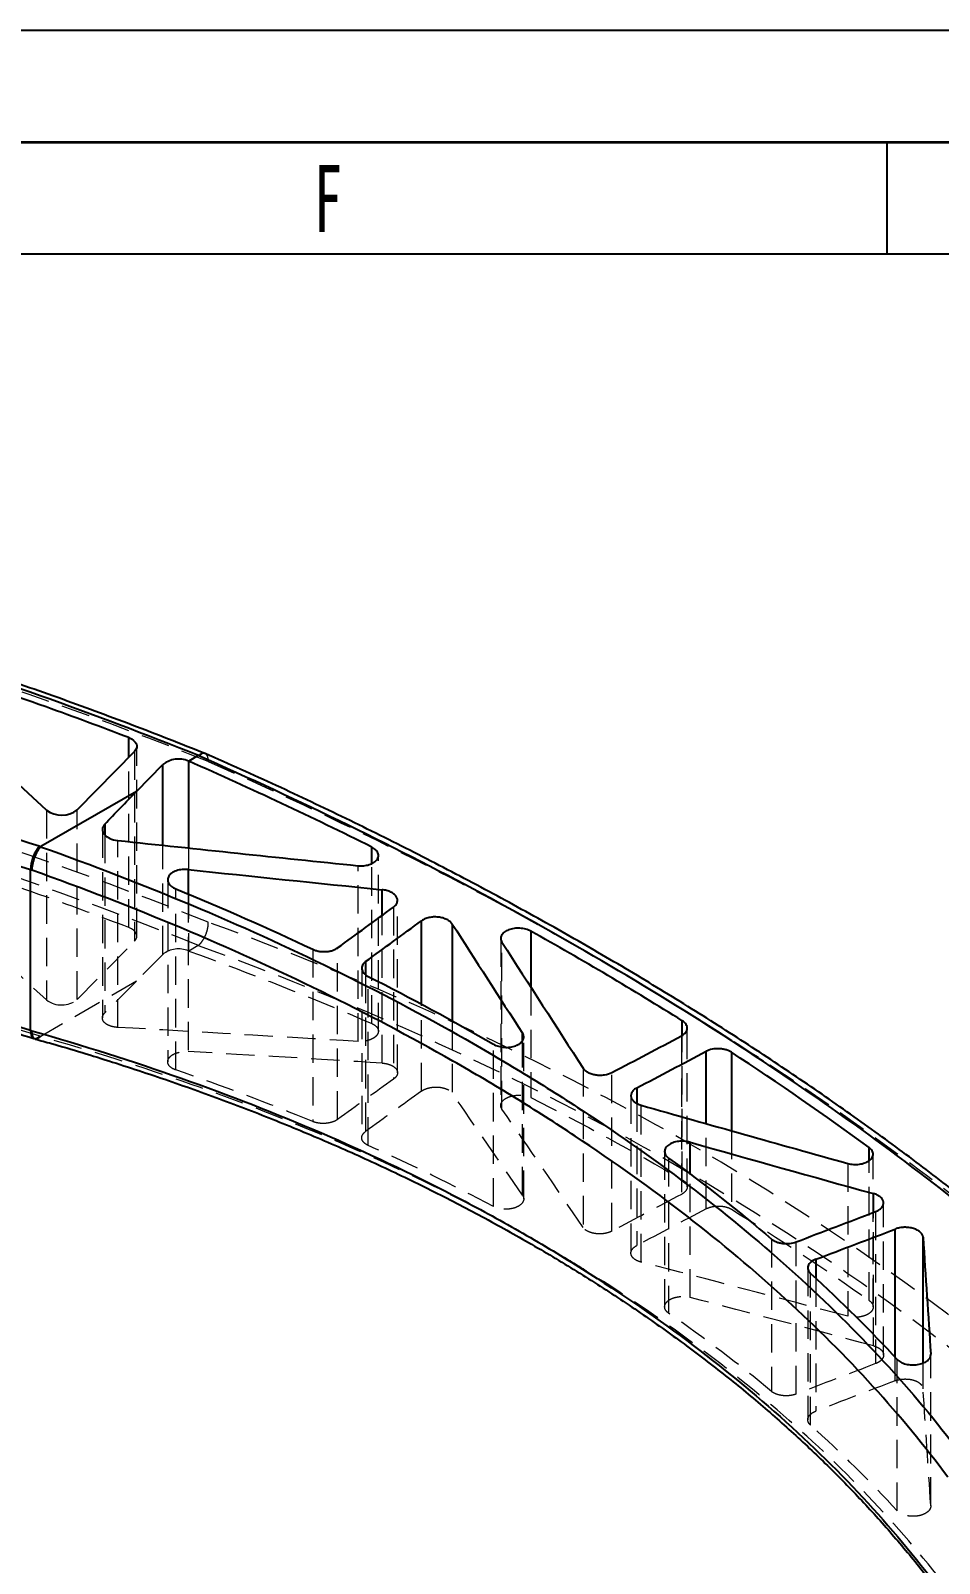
# Model space of a CAD drawing. Header units: millimetres. Extents: x 0 to 420, y -75 to 415.
# Drawn here: x 271.7 to 312.4, y 229.4 to 298 of the extents above; entities that cross this region are included whole.
import ezdxf

# ---------------------------------------------------------------- set-up
doc = ezdxf.new("R2010")
doc.units = ezdxf.units.MM
doc.linetypes.add('HIDDEN', pattern=[1.905, 1.27, -0.635])
doc.layers.add('SLD-0', color=179, linetype='Continuous')
doc.layers.add('도면층1', color=4, linetype='Continuous', lineweight=35)
doc.layers.add('도면층2', color=3, linetype='Continuous', lineweight=25)
doc.styles.add('SLDTEXTSTYLE6', font='TXT', dxfattribs={"width": 0.638186})

msp = doc.modelspace()

# ---------------------------------------------------------------- linework, layer by layer
at = {"color": 7, "linetype": 'Continuous', "lineweight": 25}
for p, q in [((272.420331, 263.138938), (266.243192, 268.841499)), ((276.101526, 265.507437), (276.101526, 266.37874)), ((276.355461, 265.766264), (273.794733, 263.156201)), ((278.771981, 265.331316), (278.771981, 261.443257)), ((279.20708, 265.574476), (278.78017, 265.328026)), ((276.437453, 263.975605), (277.618924, 265.179838)), ((277.618924, 261.565707), (277.618924, 265.179838)), ((276.437453, 263.975605), (272.16152, 261.507161)), ((275.020218, 262.505978), (275.020218, 262.035118)), ((286.965079, 260.750237), (286.965079, 261.483698)), ((286.965134, 260.750263), (286.965134, 261.483651)), ((271.708679, 253.285251), (271.708679, 260.47081)), ((278.750042, 260.47877), (278.750042, 259.382382)), ((287.428897, 258.428562), (287.428897, 259.579558)), ((289.194374, 254.451993), (289.194374, 258.190411)), ((290.567083, 258.042748), (290.567083, 253.699242)), ((294.076887, 257.724799), (294.076887, 255.222892)), ((286.689415, 256.363712), (286.689415, 255.773149)), ((300.854103, 253.071235), (300.854103, 253.712767)), ((293.708708, 252.826567), (293.708708, 253.159283)), ((271.852677, 252.927247), (271.917775, 252.906405)), ((301.916657, 249.1168), (301.916657, 252.350145)), ((303.04812, 252.309778), (303.04812, 248.796596)), ((298.816373, 250.714097), (298.816373, 250.025078)), ((301.205607, 246.845013), (301.205607, 248.283745)), ((309.217878, 247.462813), (309.217878, 248.042232)), ((309.398229, 245.141584), (309.398229, 245.987638)), ((310.380785, 238.651929), (310.380785, 244.40306)), ((311.621445, 238.405773), (311.621445, 244.031486)), ((306.825789, 243.049201), (306.825789, 242.191381))]:
    msp.add_line(p, q, dxfattribs=at)
at = {"color": 7, "linetype": 'HIDDEN', "lineweight": 18}
for p, q in [((276.459356, 257.501839), (276.459356, 265.993863)), ((276.101526, 257.886715), (276.101526, 265.507437)), ((276.355461, 265.766264), (276.355461, 257.274239)), ((272.420331, 263.138938), (272.420331, 254.646913)), ((273.794733, 254.664176), (273.794733, 263.156201)), ((274.916323, 262.27147), (274.916323, 253.843379)), ((275.020218, 262.035118), (275.020218, 254.064127)), ((275.604223, 253.419388), (275.604223, 261.78097)), ((277.618924, 256.687813), (277.618924, 261.565707)), ((278.771981, 261.443257), (278.771981, 256.839292)), ((286.350758, 252.792425), (286.350758, 260.651984)), ((286.965079, 253.594266), (286.965079, 260.750237)), ((286.965134, 253.594225), (286.965134, 260.750263)), ((287.262858, 253.251734), (287.262858, 261.107086)), ((266.243192, 260.349475), (272.420331, 254.646913)), ((277.837942, 260.023935), (277.837942, 251.882118)), ((278.20148, 251.516364), (278.20148, 259.615618)), ((278.750042, 259.382382), (278.750042, 252.341843)), ((287.942656, 258.803315), (287.942656, 251.109331)), ((288.116797, 251.391288), (288.116797, 259.096532)), ((287.428897, 251.822958), (287.428897, 258.428562)), ((273.794733, 254.664176), (276.355461, 257.274239)), ((279.20708, 257.082452), (278.78017, 256.836002)), ((292.735263, 257.395919), (292.735263, 249.926712)), ((292.788413, 249.766158), (292.788413, 257.225451)), ((277.618924, 256.687813), (276.437453, 255.48358)), ((284.323985, 256.914422), (284.323985, 249.208909)), ((285.437673, 249.303924), (285.437673, 256.976146)), ((286.515274, 256.070824), (286.515274, 248.483472)), ((286.689415, 255.773149), (286.689415, 248.765748)), ((286.806651, 248.141301), (286.806651, 255.69989)), ((276.437453, 255.48358), (272.16152, 253.015136)), ((294.076887, 255.222892), (294.076887, 250.277635)), ((289.194374, 250.571591), (289.194374, 254.451993)), ((290.567083, 253.699242), (290.567083, 250.474984)), ((293.761857, 245.749102), (293.761857, 252.989606)), ((300.81519, 253.042228), (300.81519, 245.953758)), ((300.854103, 246.60174), (300.854103, 253.071235)), ((301.074987, 246.290964), (301.074987, 253.38632)), ((292.406265, 245.407255), (292.406265, 252.666914)), ((293.708708, 245.910514), (293.708708, 252.826567)), ((296.422286, 251.595056), (296.422286, 244.46826)), ((297.709339, 244.30966), (297.709339, 251.403428)), ((298.556576, 250.370262), (298.556576, 243.327135)), ((298.816373, 250.025078), (298.816373, 243.664581)), ((299.015397, 242.920111), (299.015397, 249.941838)), ((301.916657, 245.305545), (301.916657, 249.1168)), ((303.04812, 248.796596), (303.04812, 245.286831)), ((300.064428, 247.869115), (300.064428, 240.922686)), ((300.23829, 247.576695), (300.23829, 240.6402)), ((309.392485, 240.918406), (309.392485, 247.751109)), ((301.205607, 241.343518), (301.205607, 246.845013)), ((308.251305, 247.335301), (308.251305, 240.498755)), ((309.217878, 241.203272), (309.217878, 247.462813)), ((309.85705, 238.765949), (309.85705, 245.565896)), ((309.398229, 239.179683), (309.398229, 245.141584)), ((309.498295, 245.179675), (309.498295, 238.381735)), ((304.842123, 243.955648), (304.842123, 237.139962)), ((305.943246, 237.020713), (305.943246, 243.826634)), ((306.467034, 242.663111), (306.467034, 235.87291)), ((306.592485, 235.626055), (306.592485, 242.413373)), ((306.825789, 242.191381), (306.825789, 236.257267)), ((310.380785, 237.61743), (310.380785, 238.651929)), ((310.46388, 231.796831), (310.46388, 238.565571)), ((311.967832, 232.032245), (311.967832, 238.803044)), ((311.968417, 232.014553), (311.968417, 238.785413)), ((311.621445, 237.253867), (311.621445, 238.405773))]:
    msp.add_line(p, q, dxfattribs=at)
at = {"color": 7, "linetype": 'Continuous', "lineweight": 25, "flags": 128}
for points in [[(276.101526, 266.37874), (276.218088, 266.324392), (276.31505, 266.258451), (276.389013, 266.183229), (276.437381, 266.101364), (276.458459, 266.015729), (276.451506, 265.929326), (276.416768, 265.845187), (276.355461, 265.766264)], [(278.771981, 265.331316), (278.776567, 265.329474), (278.78017, 265.328026)], [(272.0964, 261.528009), (272.104541, 261.525405), (272.112682, 261.5228), (272.120823, 261.520195), (272.128963, 261.517589), (272.137103, 261.514983), (272.145242, 261.512376), (272.153381, 261.509769), (272.16152, 261.507161)], [(271.758707, 260.454797), (271.752455, 260.4568), (271.746202, 260.458802), (271.739949, 260.460804), (271.733695, 260.462806), (271.727442, 260.464807), (271.721188, 260.466809), (271.714934, 260.468809), (271.708679, 260.47081)], [(271.708679, 253.285251), (271.714934, 253.28325), (271.721188, 253.281249), (271.727442, 253.279248), (271.733695, 253.277247), (271.739949, 253.275245), (271.746202, 253.273243), (271.752455, 253.27124), (271.758707, 253.269238)], [(271.708679, 253.285251), (271.716129, 253.165574), (271.738193, 253.06602), (271.774022, 252.990415), (271.82224, 252.941665), (271.852297, 252.927369)]]:
    msp.add_lwpolyline(points, dxfattribs=at)
at = {"color": 7, "linetype": 'HIDDEN', "lineweight": 18, "flags": 128}
for points in [[(276.355461, 257.274239), (276.416768, 257.353163), (276.451506, 257.437302), (276.458459, 257.523704), (276.437381, 257.60934), (276.389013, 257.691204), (276.31505, 257.766427), (276.218088, 257.832368), (276.101526, 257.886715)], [(278.771981, 256.839292), (278.776567, 256.837449), (278.78017, 256.836002)], [(272.16152, 253.015136), (272.153381, 253.017744), (272.145242, 253.020351), (272.137103, 253.022958), (272.128963, 253.025564), (272.120823, 253.02817), (272.112682, 253.030776), (272.104541, 253.03338), (272.0964, 253.035985)]]:
    msp.add_lwpolyline(points, dxfattribs=at)
at = {"color": 7, "linetype": 'Continuous', "lineweight": 25}
for centre, radius, start, end in [((210.038115, 93.240437), 185.700675, 68.13041085, 72.79965478), ((278.325484, 264.26577), 1.155313, 67.2647942, 127.70350196), ((253.068168, 200.897223), 63.546564, 72.57617204, 86.09211948), ((253.061845, 201.064963), 62.263626, 72.57350712, 86.01964178), ((273.096306, 264.041359), 1.127522, 233.16430719, 308.27492993), ((273.414351, 260.444964), 1.705867, 140.58784286, 179.13184314), ((253.061845, 193.879404), 62.263626, 72.57350712, 86.01964178)]:
    msp.add_arc(centre, radius, start, end, dxfattribs=at)
at = {"color": 7, "linetype": 'HIDDEN', "lineweight": 18}
for centre, radius, start, end in [((210.110826, 92.005812), 186.735165, 68.13493086, 72.79955994), ((210.110826, 84.820253), 186.735165, 68.13493086, 72.79955994), ((210.038115, 84.748412), 185.700675, 68.13041085, 72.79965478), ((278.325484, 255.773746), 1.155313, 67.2647942, 127.70350196), ((253.068168, 192.405199), 63.546564, 72.57617204, 86.09211948), ((273.096306, 255.549335), 1.127522, 233.16430719, 308.27492993), ((271.888952, 253.173597), 0.248941, 261.53279017, 326.44146206)]:
    msp.add_arc(centre, radius, start, end, dxfattribs=at)
at = {"color": 7, "linetype": 'Continuous', "lineweight": 25}
for centre, major_axis, ratio, start_param, end_param in [((179.650638, 1225.964532), (2339.533742, 2623.847655), 0.206263615, 4.524783788, 4.525374452), ((338.017229, 1317.387619), (1603.589998, -229.594271), 0.651472848, 4.766632323, 4.773309108), ((336.601624, 1316.570407), (1603.589998, -229.594271), 0.651472848, 4.769466514, 4.774858247), ((75.721272, 1165.967386), (7163.717668, 5269.275398), 0.096396088, 4.670808904, 4.671157855), ((85.755646, 1171.760107), (7163.717668, 5269.275398), 0.096396088, 4.669585485, 4.669934421), ((304.575111, 1298.081895), (-328.830008, 1305.867607), 0.298545364, 2.413441453, 2.419603099), ((305.813524, 1298.796815), (-328.830008, 1305.867607), 0.298545364, 2.415369341, 2.422496036), ((679.473915, 1514.506368), (21750.512321, 11516.612974), 0.038124954, 4.674655749, 4.674798536), ((653.805026, 1499.688033), (21750.512321, 11516.612974), 0.038124954, 4.675886722, 4.67602925), ((318.374429, 1306.048072), (1119.534809, -775.951262), 0.714771655, 5.156861865, 5.164254743), ((317.172302, 1305.354099), (1119.534809, -775.951262), 0.714771655, 5.159577337, 5.166134953), ((338.865021, 1317.877039), (5414.723519, 2137.989474), 0.169980455, 4.63930671, 4.639961799), ((333.20294, 1314.608389), (5414.723519, 2137.989474), 0.169980455, 4.640512687, 4.641167762), ((311.837226, 1302.274225), (-47.057492, 1473.668743), 0.03308961, 2.370808649, 2.375920161)]:
    msp.add_ellipse(centre, major_axis=major_axis, ratio=ratio, start_param=start_param, end_param=end_param, dxfattribs=at)
at = {"color": 7, "linetype": 'HIDDEN', "lineweight": 18}
for centre, major_axis, ratio, start_param, end_param in [((179.650638, -903.808436), (2339.533742, 2623.847655), 0.206263615, 1.30314849, 1.303739154), ((338.017229, -812.385349), (1603.589998, -229.594271), 0.651472848, 1.695887473, 1.702564258), ((336.601624, -813.20256), (1603.589998, -229.594271), 0.651472848, 1.694338334, 1.699730067), ((75.721272, -963.805581), (7163.717668, 5269.275398), 0.096396088, 1.470456019, 1.47080497), ((85.755646, -958.012861), (7163.717668, 5269.275398), 0.096396088, 1.471679453, 1.472028388), ((304.575111, -831.691073), (-328.830008, 1305.867607), 0.298545364, 5.603810637, 5.609972284), ((305.813524, -830.976152), (-328.830008, 1305.867607), 0.298545364, 5.600917701, 5.608044396), ((679.473915, -615.2666), (21750.512321, 11516.612974), 0.038124954, 1.568018921, 1.568161708), ((653.805026, -630.084934), (21750.512321, 11516.612974), 0.038124954, 1.566788206, 1.566930734), ((318.374429, -823.724896), (1119.534809, -775.951262), 0.714771655, 2.038867199, 2.046260077), ((317.172302, -824.418869), (1119.534809, -775.951262), 0.714771655, 2.036986989, 2.043544605), ((338.865021, -811.895929), (5414.723519, 2137.989474), 0.169980455, 1.50919184, 1.50984693), ((333.20294, -815.164579), (5414.723519, 2137.989474), 0.169980455, 1.507985877, 1.508640953), ((311.837226, -827.498742), (-47.057492, 1473.668743), 0.03308961, 5.51365823, 5.518769742)]:
    msp.add_ellipse(centre, major_axis=major_axis, ratio=ratio, start_param=start_param, end_param=end_param, dxfattribs=at)
at = {"color": 7, "linetype": 'Continuous', "lineweight": 25}
for points, knots in [([(279.50572, 265.666903), (278.965218, 265.882691), (277.343492, 266.530142), (274.595462, 267.570824), (271.243328, 268.769601), (268.106321, 269.827909), (266.071192, 270.46901), (265.189572, 270.746735)], [0, 0, 0, 0, 0.117234902, 0.351752368, 0.586265419, 0.820769624, 1, 1, 1, 1]), ([(276.101526, 266.37874), (274.878832, 266.846875), (273.643654, 267.304312), (272.395992, 267.751051), (270.722293, 268.350338), (269.028646, 268.929469), (267.31505, 269.488442)], [0.8230430225, 0.8230430225, 0.8230430225, 0.8230430225, 0.875, 0.875, 0.875, 0.9447026046, 0.9447026046, 0.9447026046, 0.9447026046]), ([(323.39431, 236.412063), (320.705398, 239.189283), (317.753036, 241.885107), (312.937034, 245.812361), (311.26696, 247.101964), (307.796682, 249.642356), (305.996133, 250.893376), (300.398466, 254.586259), (296.453428, 256.937015), (288.145588, 261.420714), (283.782785, 263.553659), (279.20708, 265.574476)], [0, 0, 0, 0, 0.25, 0.25, 0.375, 0.375, 0.5, 0.5, 0.75, 0.75, 1, 1, 1, 1]), ([(279.507642, 265.660629), (279.50305, 265.664531), (279.466179, 265.695854), (279.362466, 265.678905), (279.261314, 265.610965), (279.210737, 265.576994)], [0, 0, 0, 0, 0.066409355, 0.53320395, 1, 1, 1, 1]), ([(323.972244, 236.313282), (323.615101, 236.684612), (322.630829, 237.707984), (320.918023, 239.358357), (318.844273, 241.265056), (316.677172, 243.14611), (314.421735, 245.00341), (312.075971, 246.837214), (309.639413, 248.648375), (307.110918, 250.437624), (304.49386, 252.202698), (301.798308, 253.937345), (299.034091, 255.634462), (296.207589, 257.290225), (293.318596, 258.90509), (290.366021, 260.479473), (287.35002, 262.014684), (284.2658, 263.508358), (281.652666, 264.726392), (280.045277, 265.430432), (279.509827, 265.66496)], [0, 0, 0, 0, 0.0332388132, 0.0916049301, 0.1499198338, 0.2082461361, 0.2666292733, 0.3251285023, 0.3838068444, 0.4427274975, 0.5019525607, 0.5612452465, 0.6202366416, 0.6789631965, 0.7374889544, 0.7958779162, 0.854194062, 0.9125013691, 0.9708526317, 1, 1, 1, 1]), ([(275.020218, 262.505978), (274.987953, 262.472525), (274.963244, 262.437262), (274.928418, 262.363246), (274.918525, 262.324287), (274.91479, 262.246944), (274.920819, 262.207577), (274.94844, 262.130807), (274.969671, 262.093773), (275.027051, 262.022423), (275.06285, 261.988781), (275.145993, 261.927673), (275.194362, 261.899589), (275.351272, 261.827794), (275.47463, 261.79487), (275.604223, 261.78097)], [0, 0, 0, 0, 0.125, 0.125, 0.25, 0.25, 0.375, 0.375, 0.5, 0.5, 0.625, 0.625, 0.75, 0.75, 1, 1, 1, 1]), ([(272.156103, 261.502997), (272.130644, 261.476048), (272.105548, 261.44543), (272.056053, 261.377159), (272.031402, 261.339052), (271.984204, 261.257694), (271.961747, 261.214707), (271.919089, 261.124168), (271.898784, 261.07624), (271.862174, 260.979703), (271.845642, 260.930676), (271.816192, 260.831076), (271.80348, 260.781056), (271.782753, 260.683618), (271.774576, 260.635576), (271.762946, 260.54194), (271.759583, 260.496735), (271.758707, 260.454797)], [0, 0, 0, 0, 0.125, 0.125, 0.25, 0.25, 0.375, 0.375, 0.5, 0.5, 0.625, 0.625, 0.75, 0.75, 0.875, 0.875, 1, 1, 1, 1]), ([(272.156103, 261.502997), (274.469939, 260.678636), (276.714276, 259.809148), (281.068108, 257.983325), (283.177595, 257.026982), (287.26296, 255.028702), (289.238839, 253.986765), (292.101312, 252.359095), (293.038557, 251.805728), (294.418711, 250.959245), (294.874475, 250.674345), (295.777353, 250.099014), (296.224921, 249.808281), (298.435289, 248.344395), (300.109076, 247.145323), (303.273341, 244.692638), (304.763807, 243.43902), (307.563174, 240.877209), (308.872075, 239.569017), (311.306331, 236.896664), (312.431699, 235.532509), (313.462336, 234.138948)], [0, 0, 0, 0, 0.125, 0.125, 0.25, 0.25, 0.375, 0.375, 0.4375, 0.4375, 0.46875, 0.46875, 0.5, 0.5, 0.625, 0.625, 0.75, 0.75, 0.875, 0.875, 1, 1, 1, 1]), ([(286.350758, 260.651984), (286.437459, 260.643066), (286.523769, 260.642618), (286.69561, 260.658561), (286.777121, 260.674647), (286.92944, 260.722577), (286.997501, 260.753627), (287.114422, 260.828419), (287.161741, 260.871258), (287.231137, 260.965), (287.252586, 261.015178), (287.263654, 261.092301), (287.263793, 261.118529), (287.25704, 261.170041), (287.250208, 261.195563), (287.229577, 261.246136), (287.215636, 261.271303), (287.181652, 261.319383), (287.161557, 261.342517), (287.091948, 261.409196), (287.033275, 261.449607), (286.965134, 261.483651)], [0, 0, 0, 0, 0.125, 0.125, 0.25, 0.25, 0.375, 0.375, 0.5, 0.5, 0.625, 0.625, 0.6875, 0.6875, 0.75, 0.75, 0.8125, 0.8125, 0.875, 0.875, 1, 1, 1, 1]), ([(312.729551, 233.303529), (311.706751, 234.685545), (310.590055, 236.038454), (308.174778, 238.6889), (306.876182, 239.986432), (304.099054, 242.527502), (302.620521, 243.771041), (299.48178, 246.204159), (297.821585, 247.393744), (295.629284, 248.846155), (295.185363, 249.134625), (294.289855, 249.705489), (293.837814, 249.988185), (292.468944, 250.828139), (291.539372, 251.377267), (288.700364, 252.992558), (286.740722, 254.026691), (282.689003, 256.010246), (280.596926, 256.959669), (276.279092, 258.772544), (274.053346, 259.636004), (271.758707, 260.454797)], [0, 0, 0, 0, 0.125, 0.125, 0.25, 0.25, 0.375, 0.375, 0.5, 0.5, 0.53125, 0.53125, 0.5625, 0.5625, 0.625, 0.625, 0.75, 0.75, 0.875, 0.875, 1, 1, 1, 1]), ([(278.750042, 260.47877), (278.659912, 260.488269), (278.570177, 260.488608), (278.39165, 260.470952), (278.307806, 260.453442), (278.151248, 260.40111), (278.08281, 260.367712), (277.965984, 260.286635), (277.920732, 260.241124), (277.856875, 260.140516), (277.839954, 260.088056), (277.83626, 259.979349), (277.84959, 259.925896), (277.90642, 259.821415), (277.94849, 259.773029), (278.05937, 259.684599), (278.125208, 259.64686), (278.20148, 259.615618)], [0, 0, 0, 0, 0.125, 0.125, 0.25, 0.25, 0.375, 0.375, 0.5, 0.5, 0.625, 0.625, 0.75, 0.75, 0.875, 0.875, 1, 1, 1, 1]), ([(287.942656, 258.803315), (287.986728, 258.835463), (288.022603, 258.870435), (288.078442, 258.945862), (288.09797, 258.986222), (288.11839, 259.067907), (288.119499, 259.110371), (288.103308, 259.193125), (288.086054, 259.234158), (288.034034, 259.312735), (287.999998, 259.349508), (287.915851, 259.418016), (287.866549, 259.448905), (287.756803, 259.502212), (287.695351, 259.524963), (287.56711, 259.559821), (287.498934, 259.572426), (287.428897, 259.579558)], [0, 0, 0, 0, 0.125, 0.125, 0.25, 0.25, 0.375, 0.375, 0.5, 0.5, 0.625, 0.625, 0.75, 0.75, 0.875, 0.875, 1, 1, 1, 1]), ([(290.567083, 258.042748), (290.541733, 258.082316), (290.508341, 258.119185), (290.425945, 258.187687), (290.376864, 258.21905), (290.268323, 258.272755), (290.207315, 258.295812), (290.07956, 258.331357), (290.011782, 258.344258), (289.872781, 258.359247), (289.803066, 258.361295), (289.663205, 258.35448), (289.594638, 258.345579), (289.464472, 258.31757), (289.401872, 258.298118), (289.289551, 258.25083), (289.238443, 258.222549), (289.194374, 258.190411)], [0, 0, 0, 0, 0.125, 0.125, 0.25, 0.25, 0.375, 0.375, 0.5, 0.5, 0.625, 0.625, 0.75, 0.75, 0.875, 0.875, 1, 1, 1, 1]), ([(294.076887, 257.724799), (294.010504, 257.761916), (293.935939, 257.791688), (293.77046, 257.836555), (293.684035, 257.850418), (293.504248, 257.860942), (293.41556, 257.857315), (293.241458, 257.832328), (293.160378, 257.811575), (293.011323, 257.753861), (292.946901, 257.71826), (292.839463, 257.634254), (292.798904, 257.58775), (292.745005, 257.486824), (292.732855, 257.434591), (292.738443, 257.327999), (292.756083, 257.275784), (292.788413, 257.225451)], [0, 0, 0, 0, 0.125, 0.125, 0.25, 0.25, 0.375, 0.375, 0.5, 0.5, 0.625, 0.625, 0.75, 0.75, 0.875, 0.875, 1, 1, 1, 1]), ([(284.323985, 256.914422), (284.365395, 256.894771), (284.409213, 256.877782), (284.501468, 256.84891), (284.550446, 256.836942), (284.650503, 256.818948), (284.701283, 256.812898), (284.804331, 256.806618), (284.856994, 256.806462), (284.959514, 256.812123), (285.009849, 256.817868), (285.108635, 256.835289), (285.156601, 256.846948), (285.291612, 256.889427), (285.372557, 256.928651), (285.437673, 256.976146)], [0, 0, 0, 0, 0.125, 0.125, 0.25, 0.25, 0.375, 0.375, 0.5, 0.5, 0.625, 0.625, 0.75, 0.75, 1, 1, 1, 1]), ([(286.689415, 256.363712), (286.656856, 256.33997), (286.628805, 256.31468), (286.581348, 256.261136), (286.561807, 256.232561), (286.53275, 256.173917), (286.523187, 256.144021), (286.513873, 256.083098), (286.51425, 256.051836), (286.525014, 255.990727), (286.535287, 255.960597), (286.565785, 255.901203), (286.585972, 255.872238), (286.659044, 255.790285), (286.725986, 255.740567), (286.806651, 255.69989)], [0, 0, 0, 0, 0.125, 0.125, 0.25, 0.25, 0.375, 0.375, 0.5, 0.5, 0.625, 0.625, 0.75, 0.75, 1, 1, 1, 1]), ([(257.389218, 255.654888), (257.700517, 255.631208), (258.693127, 255.555702), (260.355704, 255.383462), (262.365188, 255.117638), (264.347493, 254.791837), (266.29786, 254.408707), (268.209727, 253.967703), (270.068227, 253.478732), (271.262571, 253.109619), (271.852677, 252.927247)], [0, 0, 0, 0, 0.061488182, 0.1960616, 0.330630714, 0.465180624, 0.59970736, 0.734207059, 0.868676042, 1, 1, 1, 1]), ([(300.81519, 253.042228), (300.854653, 253.063051), (300.889861, 253.085859), (300.952113, 253.135286), (300.979384, 253.162234), (301.023783, 253.218392), (301.040998, 253.247502), (301.065516, 253.307776), (301.0727, 253.339078), (301.078144, 253.43202), (301.06035, 253.495201), (300.985484, 253.611852), (300.927916, 253.666484), (300.854103, 253.712767)], [0, 0, 0, 0, 0.125, 0.125, 0.25, 0.25, 0.375, 0.375, 0.5, 0.5, 0.75, 0.75, 1, 1, 1, 1]), ([(271.758707, 253.269238), (274.053346, 252.618004), (276.279092, 251.910742), (280.596926, 250.386765), (282.689003, 249.570043), (286.740722, 247.827659), (288.700364, 246.901998), (291.539372, 245.430699), (292.468944, 244.92645), (293.837814, 244.149067), (294.289855, 243.886437), (295.185363, 243.354111), (295.629284, 243.084131), (297.821585, 241.719931), (299.48178, 240.587122), (302.620521, 238.241406), (304.099054, 237.028495), (306.876182, 234.523889), (308.174778, 233.232193), (310.590055, 230.569955), (311.706751, 229.199417), (312.729551, 227.788707)], [0, 0, 0, 0, 0.125, 0.125, 0.25, 0.25, 0.375, 0.375, 0.4375, 0.4375, 0.46875, 0.46875, 0.5, 0.5, 0.625, 0.625, 0.75, 0.75, 0.875, 0.875, 1, 1, 1, 1]), ([(271.914525, 252.908635), (271.913534, 252.908552), (271.873942, 252.905229), (271.818026, 252.979259), (271.770559, 253.106631), (271.759983, 253.218467), (271.758831, 253.264303), (271.758707, 253.269238)], [0, 0, 0, 0, 0.009681671, 0.386781061, 0.763948604, 0.974584497, 1, 1, 1, 1]), ([(292.406265, 252.666914), (292.471598, 252.628912), (292.546149, 252.598004), (292.711244, 252.55138), (292.798467, 252.536607), (292.979293, 252.524633), (293.069315, 252.527672), (293.245386, 252.551688), (293.328007, 252.572201), (293.479366, 252.629469), (293.545213, 252.665137), (293.654707, 252.749155), (293.696303, 252.79594), (293.751534, 252.897178), (293.764152, 252.949798), (293.758889, 253.056762), (293.74134, 253.108767), (293.708708, 253.159283)], [0, 0, 0, 0, 0.125, 0.125, 0.25, 0.25, 0.375, 0.375, 0.5, 0.5, 0.625, 0.625, 0.75, 0.75, 0.875, 0.875, 1, 1, 1, 1]), ([(271.912903, 252.901006), (272.153857, 252.834681), (273.326792, 252.511821), (275.373943, 251.876813), (278.044076, 250.995945), (280.638665, 250.058819), (283.16534, 249.070566), (285.62442, 248.029176), (288.017329, 246.934654), (290.344931, 245.786408), (292.608146, 244.583908), (294.807202, 243.326714), (296.936573, 242.018231), (298.984594, 240.665439), (300.941573, 239.27423), (302.804903, 237.847249), (304.57686, 236.383349), (306.258785, 234.881969), (307.851084, 233.342541), (309.355879, 231.764948), (310.768306, 230.146958), (311.923066, 228.723231), (312.567737, 227.827852), (312.806992, 227.495551)], [0, 0, 0, 0, 0.013152863, 0.0640266917, 0.1145315396, 0.1648006325, 0.2149211311, 0.2649802194, 0.3150651578, 0.365235048, 0.4155763023, 0.4661763007, 0.5170629012, 0.5678856133, 0.6183354712, 0.6685650777, 0.7186631101, 0.7687184385, 0.8188140894, 0.8690154887, 0.9194116323, 0.9700913291, 1, 1, 1, 1]), ([(303.04812, 252.309778), (303.01249, 252.333016), (302.973617, 252.353851), (302.88965, 252.390911), (302.844015, 252.407274), (302.74899, 252.434268), (302.69983, 252.444923), (302.598246, 252.460597), (302.54549, 252.465567), (302.388959, 252.471199), (302.282761, 252.462701), (302.086613, 252.422898), (301.994693, 252.391326), (301.916657, 252.350145)], [0, 0, 0, 0, 0.125, 0.125, 0.25, 0.25, 0.375, 0.375, 0.5, 0.5, 0.75, 0.75, 1, 1, 1, 1]), ([(296.422286, 251.595056), (296.445739, 251.558891), (296.476093, 251.525063), (296.550132, 251.461921), (296.594222, 251.432577), (296.6914, 251.381663), (296.745671, 251.359409), (296.861166, 251.323324), (296.921681, 251.309566), (297.048276, 251.290666), (297.1133, 251.285788), (297.24239, 251.285292), (297.307891, 251.289752), (297.495541, 251.316503), (297.612795, 251.352487), (297.709339, 251.403428)], [0, 0, 0, 0, 0.125, 0.125, 0.25, 0.25, 0.375, 0.375, 0.5, 0.5, 0.625, 0.625, 0.75, 0.75, 1, 1, 1, 1]), ([(298.816373, 250.714097), (298.767748, 250.688437), (298.725551, 250.659785), (298.653581, 250.596699), (298.623943, 250.562053), (298.580632, 250.490555), (298.566327, 250.452776), (298.553978, 250.376539), (298.555742, 250.338414), (298.575309, 250.26215), (298.59305, 250.224846), (298.64306, 250.153955), (298.67598, 250.119714), (298.753667, 250.057798), (298.798917, 250.029531), (298.900572, 249.979809), (298.955775, 249.958852), (299.015397, 249.941838)], [0, 0, 0, 0, 0.125, 0.125, 0.25, 0.25, 0.375, 0.375, 0.5, 0.5, 0.625, 0.625, 0.75, 0.75, 0.875, 0.875, 1, 1, 1, 1]), ([(301.205607, 248.283745), (301.123943, 248.30686), (301.03823, 248.321523), (300.858715, 248.333956), (300.769819, 248.331374), (300.594117, 248.308631), (300.511945, 248.289059), (300.359625, 248.233681), (300.293351, 248.199272), (300.181364, 248.117443), (300.1384, 248.072014), (300.079194, 247.972869), (300.064361, 247.921476), (300.064495, 247.816082), (300.079479, 247.764456), (300.138897, 247.664569), (300.182093, 247.618415), (300.23829, 247.576695)], [0, 0, 0, 0, 0.125, 0.125, 0.25, 0.25, 0.375, 0.375, 0.5, 0.5, 0.625, 0.625, 0.75, 0.75, 0.875, 0.875, 1, 1, 1, 1]), ([(308.251305, 247.335301), (308.333017, 247.312497), (308.418783, 247.298139), (308.598412, 247.286297), (308.68735, 247.289147), (308.863146, 247.312357), (308.945336, 247.332111), (309.097699, 247.387751), (309.163956, 247.422219), (309.275911, 247.50406), (309.318821, 247.549412), (309.377907, 247.648316), (309.392653, 247.699506), (309.392313, 247.804446), (309.377218, 247.855775), (309.317527, 247.95506), (309.274213, 248.000859), (309.217878, 248.042232)], [0, 0, 0, 0, 0.125, 0.125, 0.25, 0.25, 0.375, 0.375, 0.5, 0.5, 0.625, 0.625, 0.75, 0.75, 0.875, 0.875, 1, 1, 1, 1]), ([(309.498295, 245.179675), (309.557693, 245.202286), (309.610612, 245.22893), (309.703864, 245.290054), (309.743688, 245.32449), (309.805741, 245.397418), (309.828747, 245.436924), (309.855689, 245.516922), (309.860061, 245.558187), (309.849928, 245.640128), (309.83575, 245.680091), (309.789031, 245.757986), (309.756996, 245.79481), (309.67752, 245.86252), (309.629436, 245.893712), (309.522589, 245.946982), (309.462637, 245.969766), (309.398229, 245.987638)], [0, 0, 0, 0, 0.125, 0.125, 0.25, 0.25, 0.375, 0.375, 0.5, 0.5, 0.625, 0.625, 0.75, 0.75, 0.875, 0.875, 1, 1, 1, 1]), ([(311.621445, 244.031486), (311.618721, 244.0727), (311.606724, 244.112806), (311.564716, 244.190868), (311.534506, 244.228551), (311.459063, 244.297317), (311.412735, 244.329315), (311.308819, 244.38438), (311.250317, 244.408066), (311.124475, 244.445778), (311.058354, 244.459593), (310.919665, 244.477064), (310.84899, 244.48039), (310.70847, 244.476304), (310.637842, 244.468733), (310.504524, 244.443533), (310.440183, 244.425684), (310.380785, 244.40306)], [0, 0, 0, 0, 0.125, 0.125, 0.25, 0.25, 0.375, 0.375, 0.5, 0.5, 0.625, 0.625, 0.75, 0.75, 0.875, 0.875, 1, 1, 1, 1]), ([(304.842123, 243.955648), (304.871669, 243.930478), (304.90491, 243.907377), (304.978478, 243.865143), (305.019282, 243.84584), (305.105987, 243.812402), (305.151592, 243.798292), (305.247251, 243.775229), (305.297723, 243.766278), (305.399069, 243.754389), (305.450368, 243.751304), (305.554242, 243.750953), (305.606333, 243.753753), (305.757987, 243.770597), (305.856059, 243.793457), (305.943246, 243.826634)], [0, 0, 0, 0, 0.125, 0.125, 0.25, 0.25, 0.375, 0.375, 0.5, 0.5, 0.625, 0.625, 0.75, 0.75, 1, 1, 1, 1]), ([(306.825789, 243.049201), (306.782196, 243.032602), (306.74212, 243.013815), (306.668716, 242.972046), (306.635091, 242.94879), (306.576674, 242.899212), (306.551929, 242.873061), (306.511259, 242.818068), (306.495335, 242.788984), (306.473825, 242.730457), (306.467983, 242.70077), (306.466296, 242.640535), (306.470571, 242.610266), (306.497974, 242.521965), (306.536292, 242.464616), (306.592485, 242.413373)], [0, 0, 0, 0, 0.125, 0.125, 0.25, 0.25, 0.375, 0.375, 0.5, 0.5, 0.625, 0.625, 0.75, 0.75, 1, 1, 1, 1]), ([(310.46388, 238.565571), (310.506703, 238.519708), (310.56144, 238.479217), (310.694726, 238.40897), (310.769617, 238.381155), (310.935635, 238.340218), (311.022334, 238.328197), (311.202534, 238.321113), (311.291365, 238.326241), (311.465623, 238.353768), (311.546663, 238.375483), (311.695527, 238.434517), (311.759713, 238.470405), (311.866576, 238.554334), (311.906718, 238.6004), (311.959673, 238.699846), (311.971288, 238.751003), (311.967832, 238.803044)], [0, 0, 0, 0, 0.125, 0.125, 0.25, 0.25, 0.375, 0.375, 0.5, 0.5, 0.625, 0.625, 0.75, 0.75, 0.875, 0.875, 1, 1, 1, 1])]:
    msp.add_open_spline(points, degree=3, knots=knots, dxfattribs=at)
for points in [[(286.965079, 261.483698), (284.308853, 262.810777), (281.5805, 264.092286), (278.78017, 265.328026)], [(279.20708, 265.574476), (279.208422, 265.575251), (279.209652, 265.576096), (279.210737, 265.576994)], [(272.16152, 261.507161), (272.159407, 261.505941), (272.157553, 261.504532), (272.156103, 261.502997)], [(278.20148, 259.615618), (280.29909, 258.756431), (282.339917, 257.855952), (284.323985, 256.914422)], [(300.854103, 253.712767), (298.667811, 255.083643), (296.408726, 256.420984), (294.076887, 257.724799)], [(286.806651, 255.69989), (288.738654, 254.725643), (290.605129, 253.714585), (292.406263, 252.666916)], [(309.217878, 248.042232), (307.240527, 249.49441), (305.183889, 250.916851), (303.04812, 252.309778)], [(300.23829, 247.576695), (301.855919, 246.399277), (303.390456, 245.1923), (304.842123, 243.955648)], [(306.592485, 242.413373), (307.97245, 241.154974), (309.262798, 239.872457), (310.46388, 238.565571)]]:
    msp.add_open_spline(points, degree=3, dxfattribs=at)
at = {"color": 7, "linetype": 'HIDDEN', "lineweight": 18}
for points, knots in [([(279.655119, 265.307898), (279.655192, 265.312742), (279.655911, 265.360323), (279.647409, 265.470934), (279.604814, 265.60418), (279.538334, 265.6428), (279.507642, 265.660629)], [0, 0, 0, 0, 0.026648635, 0.261794825, 0.659195046, 1, 1, 1, 1]), ([(279.655119, 265.307898), (284.256777, 263.275771), (288.644449, 261.130843), (296.999904, 256.621858), (300.967688, 254.257799), (306.597863, 250.543957), (308.408895, 249.28584), (311.899545, 246.730957), (313.57949, 245.433974), (318.424159, 241.484173), (321.39437, 238.772776), (324.099828, 235.979428)], [0, 0, 0, 0, 0.25, 0.25, 0.5, 0.5, 0.625, 0.625, 0.75, 0.75, 1, 1, 1, 1]), ([(276.101526, 257.886715), (274.878832, 258.35485), (273.643654, 258.812287), (272.395992, 259.259027), (270.722293, 259.858314), (269.028646, 260.437444), (267.31505, 260.996418)], [0.8230430225, 0.8230430225, 0.8230430225, 0.8230430225, 0.875, 0.875, 0.875, 0.9447026046, 0.9447026046, 0.9447026046, 0.9447026046]), ([(279.210737, 257.08497), (279.240943, 257.109991), (279.270559, 257.138859), (279.328662, 257.203974), (279.357447, 257.240674), (279.412167, 257.319565), (279.43803, 257.361528), (279.486791, 257.450443), (279.509777, 257.497728), (279.57126, 257.641203), (279.60389, 257.742831), (279.646419, 257.93899), (279.656814, 258.036618), (279.655119, 258.122339)], [0, 0, 0, 0, 0.125, 0.125, 0.25, 0.25, 0.375, 0.375, 0.5, 0.5, 0.75, 0.75, 1, 1, 1, 1]), ([(324.099828, 230.403133), (321.39437, 233.28794), (318.424211, 236.037529), (311.964918, 241.267282), (308.475685, 243.747513), (300.968285, 248.430709), (297.000289, 250.602389), (288.644535, 254.612957), (284.256776, 256.451842), (279.655119, 258.122339)], [0, 0, 0, 0, 0.25, 0.25, 0.5, 0.5, 0.75, 0.75, 1, 1, 1, 1]), ([(279.20708, 257.082452), (283.782785, 255.423249), (288.145675, 253.59634), (296.453811, 249.611054), (300.39906, 247.452681), (307.863114, 242.797441), (311.332016, 240.331679), (317.753089, 235.132001), (320.705398, 232.397992), (323.39431, 229.529328)], [0, 0, 0, 0, 0.25, 0.25, 0.5, 0.5, 0.75, 0.75, 1, 1, 1, 1]), ([(275.604223, 253.419388), (275.539426, 253.423026), (275.477077, 253.430957), (275.357108, 253.455107), (275.299351, 253.471536), (275.194854, 253.511158), (275.146738, 253.534817), (275.063012, 253.587963), (275.027676, 253.617087), (274.970126, 253.680462), (274.948564, 253.714219), (274.920995, 253.783518), (274.914816, 253.819854), (274.920295, 253.927448), (274.955687, 253.999486), (275.020218, 254.064127)], [0, 0, 0, 0, 0.125, 0.125, 0.25, 0.25, 0.375, 0.375, 0.5, 0.5, 0.625, 0.625, 0.75, 0.75, 1, 1, 1, 1]), ([(272.156103, 253.011053), (272.111955, 252.972554), (272.024793, 252.896544), (271.950961, 252.90464), (271.914525, 252.908635)], [0, 0, 0, 0, 0.506503292, 1, 1, 1, 1]), ([(313.462336, 227.317694), (312.431699, 228.739937), (311.306331, 230.121711), (308.872075, 232.805842), (307.563174, 234.108194), (304.763807, 236.633533), (303.273341, 237.856521), (300.109076, 240.221799), (298.435289, 241.364094), (296.224921, 242.739765), (295.777353, 243.012007), (294.874475, 243.5488), (294.418711, 243.813635), (293.038557, 244.597547), (292.101312, 245.106036), (289.238839, 246.589718), (287.26296, 247.523189), (283.177595, 249.280314), (281.068108, 250.103966), (276.714276, 251.64092), (274.469939, 252.354228), (272.156103, 253.011053)], [0, 0, 0, 0, 0.125, 0.125, 0.25, 0.25, 0.375, 0.375, 0.5, 0.5, 0.53125, 0.53125, 0.5625, 0.5625, 0.625, 0.625, 0.75, 0.75, 0.875, 0.875, 1, 1, 1, 1]), ([(286.965134, 253.594225), (287.033276, 253.564806), (287.090776, 253.529932), (287.184622, 253.44934), (287.218698, 253.405453), (287.260468, 253.311602), (287.267331, 253.26326), (287.252824, 253.166003), (287.231537, 253.118283), (287.179701, 253.050429), (287.158978, 253.028372), (287.112176, 252.986868), (287.08595, 252.967207), (287.027775, 252.930096), (286.995693, 252.912638), (286.92805, 252.881222), (286.892235, 252.867083), (286.816592, 252.841963), (286.776517, 252.830962), (286.695103, 252.812947), (286.653463, 252.80581), (286.525748, 252.790014), (286.437459, 252.787176), (286.350758, 252.792425)], [0, 0, 0, 0, 0.125, 0.125, 0.25, 0.25, 0.375, 0.375, 0.5, 0.5, 0.5625, 0.5625, 0.625, 0.625, 0.6875, 0.6875, 0.75, 0.75, 0.8125, 0.8125, 0.875, 0.875, 1, 1, 1, 1]), ([(278.20148, 251.516364), (278.125208, 251.542451), (278.059317, 251.57501), (277.948351, 251.653036), (277.906379, 251.696327), (277.849536, 251.791386), (277.836245, 251.840524), (277.839975, 251.941878), (277.856899, 251.991314), (277.920803, 252.087496), (277.966059, 252.131635), (278.082902, 252.211745), (278.151384, 252.245578), (278.307895, 252.30053), (278.391847, 252.32021), (278.570248, 252.343782), (278.659912, 252.347071), (278.750042, 252.341843)], [0, 0, 0, 0, 0.125, 0.125, 0.25, 0.25, 0.375, 0.375, 0.5, 0.5, 0.625, 0.625, 0.75, 0.75, 0.875, 0.875, 1, 1, 1, 1]), ([(287.428897, 251.822958), (287.498934, 251.818646), (287.566122, 251.809296), (287.694964, 251.780811), (287.756191, 251.761571), (287.865861, 251.715251), (287.915784, 251.687499), (287.999393, 251.626317), (288.033961, 251.592424), (288.086013, 251.520158), (288.103133, 251.482596), (288.119541, 251.404617), (288.118454, 251.365052), (288.098147, 251.287275), (288.07856, 251.248435), (288.023078, 251.175776), (287.986728, 251.141094), (287.942656, 251.109331)], [0, 0, 0, 0, 0.125, 0.125, 0.25, 0.25, 0.375, 0.375, 0.5, 0.5, 0.625, 0.625, 0.75, 0.75, 0.875, 0.875, 1, 1, 1, 1]), ([(289.194374, 250.571591), (289.238443, 250.60336), (289.288749, 250.631318), (289.401473, 250.679838), (289.463819, 250.700138), (289.593744, 250.730772), (289.663147, 250.741494), (289.801987, 250.752342), (289.872633, 250.752671), (290.011619, 250.742903), (290.078552, 250.733023), (290.207292, 250.703255), (290.267549, 250.68361), (290.376346, 250.636192), (290.425626, 250.607948), (290.507776, 250.546), (290.541733, 250.511652), (290.567083, 250.474984)], [0, 0, 0, 0, 0.125, 0.125, 0.25, 0.25, 0.375, 0.375, 0.5, 0.5, 0.625, 0.625, 0.75, 0.75, 0.875, 0.875, 1, 1, 1, 1]), ([(292.788413, 249.766158), (292.756083, 249.813053), (292.738503, 249.861825), (292.732819, 249.963129), (292.744892, 250.012902), (292.798788, 250.110467), (292.839226, 250.155709), (292.946676, 250.238696), (293.011021, 250.274361), (293.160037, 250.33355), (293.241153, 250.355648), (293.415121, 250.384467), (293.503991, 250.390516), (293.683537, 250.385776), (293.770278, 250.375079), (293.935438, 250.337325), (294.010504, 250.311025), (294.076887, 250.277635)], [0, 0, 0, 0, 0.125, 0.125, 0.25, 0.25, 0.375, 0.375, 0.5, 0.5, 0.625, 0.625, 0.75, 0.75, 0.875, 0.875, 1, 1, 1, 1]), ([(285.437673, 249.303924), (285.405115, 249.280458), (285.369126, 249.259083), (285.290567, 249.220347), (285.2475, 249.202834), (285.156926, 249.172927), (285.109715, 249.160548), (285.011489, 249.140877), (284.960063, 249.133599), (284.857557, 249.124846), (284.806031, 249.123241), (284.702425, 249.12567), (284.650848, 249.129755), (284.501747, 249.150015), (284.406805, 249.174641), (284.323985, 249.208909)], [0, 0, 0, 0, 0.125, 0.125, 0.25, 0.25, 0.375, 0.375, 0.5, 0.5, 0.625, 0.625, 0.75, 0.75, 1, 1, 1, 1]), ([(286.806651, 248.141301), (286.766318, 248.159319), (286.729875, 248.179286), (286.66445, 248.222955), (286.635223, 248.246934), (286.586095, 248.297448), (286.566213, 248.323814), (286.535698, 248.378739), (286.525109, 248.407532), (286.514272, 248.465), (286.513814, 248.493918), (286.522991, 248.552134), (286.532697, 248.581162), (286.575858, 248.665164), (286.624296, 248.718801), (286.689415, 248.765748)], [0, 0, 0, 0, 0.125, 0.125, 0.25, 0.25, 0.375, 0.375, 0.5, 0.5, 0.625, 0.625, 0.75, 0.75, 1, 1, 1, 1]), ([(300.854103, 246.60174), (300.891009, 246.580171), (300.923447, 246.556847), (300.979747, 246.506831), (301.003799, 246.479813), (301.041537, 246.423975), (301.055321, 246.395248), (301.072774, 246.336192), (301.076311, 246.30573), (301.070979, 246.215888), (301.045935, 246.155633), (300.957819, 246.046009), (300.894117, 245.995538), (300.81519, 245.953758)], [0, 0, 0, 0, 0.125, 0.125, 0.25, 0.25, 0.375, 0.375, 0.5, 0.5, 0.75, 0.75, 1, 1, 1, 1]), ([(293.708708, 245.910514), (293.74134, 245.862894), (293.758953, 245.813364), (293.764118, 245.710579), (293.751518, 245.660171), (293.696002, 245.561501), (293.654594, 245.515935), (293.544696, 245.432576), (293.479153, 245.397027), (293.327345, 245.338429), (293.245086, 245.316934), (293.068592, 245.289724), (292.978935, 245.284721), (292.797765, 245.291953), (292.710867, 245.30401), (292.545552, 245.34483), (292.471586, 245.372454), (292.406265, 245.407255)], [0, 0, 0, 0, 0.125, 0.125, 0.25, 0.25, 0.375, 0.375, 0.5, 0.5, 0.625, 0.625, 0.75, 0.75, 0.875, 0.875, 1, 1, 1, 1]), ([(301.916657, 245.305545), (301.955675, 245.326197), (301.997548, 245.34436), (302.086772, 245.375911), (302.134682, 245.389404), (302.233351, 245.410654), (302.283885, 245.418447), (302.387331, 245.428416), (302.440563, 245.430527), (302.597097, 245.427979), (302.701396, 245.414339), (302.890317, 245.365843), (302.97686, 245.330626), (303.04812, 245.286831)], [0, 0, 0, 0, 0.125, 0.125, 0.25, 0.25, 0.375, 0.375, 0.5, 0.5, 0.75, 0.75, 1, 1, 1, 1]), ([(297.709339, 244.30966), (297.661067, 244.284107), (297.608447, 244.262336), (297.494806, 244.226099), (297.433407, 244.211709), (297.308528, 244.191973), (297.243477, 244.186331), (297.113623, 244.184136), (297.049495, 244.187467), (296.922848, 244.203032), (296.861479, 244.215227), (296.746614, 244.247433), (296.691913, 244.267872), (296.545831, 244.33858), (296.469192, 244.399526), (296.422286, 244.46826)], [0, 0, 0, 0, 0.125, 0.125, 0.25, 0.25, 0.375, 0.375, 0.5, 0.5, 0.625, 0.625, 0.75, 0.75, 1, 1, 1, 1]), ([(299.015397, 242.920111), (298.955775, 242.935554), (298.900811, 242.95483), (298.799889, 243.000785), (298.753951, 243.027681), (298.676281, 243.086187), (298.643477, 243.118542), (298.593122, 243.186616), (298.575559, 243.221996), (298.555818, 243.29547), (298.554, 243.332792), (298.566186, 243.406466), (298.580482, 243.443532), (298.623765, 243.513632), (298.65291, 243.547286), (298.725356, 243.610226), (298.767748, 243.638844), (298.816373, 243.664581)], [0, 0, 0, 0, 0.125, 0.125, 0.25, 0.25, 0.375, 0.375, 0.5, 0.5, 0.625, 0.625, 0.75, 0.75, 0.875, 0.875, 1, 1, 1, 1]), ([(300.23829, 240.6402), (300.182093, 240.680068), (300.1391, 240.724167), (300.079496, 240.820824), (300.064534, 240.870743), (300.064323, 240.97356), (300.0791, 241.02375), (300.138271, 241.121287), (300.181183, 241.166158), (300.293108, 241.247566), (300.359408, 241.282111), (300.511588, 241.338334), (300.593911, 241.358686), (300.769367, 241.383473), (300.858553, 241.38734), (301.037727, 241.377939), (301.123943, 241.36486), (301.205607, 241.343518)], [0, 0, 0, 0, 0.125, 0.125, 0.25, 0.25, 0.375, 0.375, 0.5, 0.5, 0.625, 0.625, 0.75, 0.75, 0.875, 0.875, 1, 1, 1, 1]), ([(309.217878, 241.203272), (309.274213, 241.163107), (309.317341, 241.118694), (309.377203, 241.021385), (309.392278, 240.971154), (309.392687, 240.867737), (309.377992, 240.817294), (309.318938, 240.719317), (309.276075, 240.674299), (309.164176, 240.592697), (309.097896, 240.558139), (308.94566, 240.502004), (308.863333, 240.481777), (308.687762, 240.457348), (308.598559, 240.453719), (308.419242, 240.463687), (308.333017, 240.477076), (308.251305, 240.498755)], [0, 0, 0, 0, 0.125, 0.125, 0.25, 0.25, 0.375, 0.375, 0.5, 0.5, 0.625, 0.625, 0.75, 0.75, 0.875, 0.875, 1, 1, 1, 1]), ([(309.398229, 239.179683), (309.462637, 239.162492), (309.521622, 239.140819), (309.629058, 239.088767), (309.676995, 239.058387), (309.756442, 238.992203), (309.788972, 238.955471), (309.835388, 238.879468), (309.849895, 238.839477), (309.860065, 238.758517), (309.855875, 238.718274), (309.828805, 238.638269), (309.806151, 238.599633), (309.744119, 238.526913), (309.704177, 238.492475), (309.611466, 238.431649), (309.557693, 238.404471), (309.498295, 238.381735)], [0, 0, 0, 0, 0.125, 0.125, 0.25, 0.25, 0.375, 0.375, 0.5, 0.5, 0.625, 0.625, 0.75, 0.75, 0.875, 0.875, 1, 1, 1, 1]), ([(310.380785, 237.61743), (310.440183, 237.640152), (310.503406, 237.6579), (310.637284, 237.68373), (310.707668, 237.691559), (310.847886, 237.696354), (310.919637, 237.69334), (311.057134, 237.676845), (311.124279, 237.663296), (311.250138, 237.626437), (311.30785, 237.603574), (311.412761, 237.54891), (311.4584, 237.517804), (311.534142, 237.449725), (311.564474, 237.412292), (311.606439, 237.335285), (311.618721, 237.294809), (311.621445, 237.253867)], [0, 0, 0, 0, 0.125, 0.125, 0.25, 0.25, 0.375, 0.375, 0.5, 0.5, 0.625, 0.625, 0.75, 0.75, 0.875, 0.875, 1, 1, 1, 1]), ([(305.943246, 237.020713), (305.899652, 237.004021), (305.853982, 236.990022), (305.758659, 236.96719), (305.708455, 236.958304), (305.606681, 236.946366), (305.555401, 236.943274), (305.452064, 236.942774), (305.399625, 236.945458), (305.298265, 236.956421), (305.248857, 236.964657), (305.15263, 236.986736), (305.106301, 237.000534), (304.97705, 237.048669), (304.901215, 237.090761), (304.842123, 237.139962)], [0, 0, 0, 0, 0.125, 0.125, 0.25, 0.25, 0.375, 0.375, 0.5, 0.5, 0.625, 0.625, 0.75, 0.75, 1, 1, 1, 1]), ([(306.592485, 235.626055), (306.564388, 235.651311), (306.541032, 235.677725), (306.503413, 235.732775), (306.489071, 235.761728), (306.470588, 235.820346), (306.466371, 235.849844), (306.467864, 235.909217), (306.473744, 235.939311), (306.495183, 235.997409), (306.510678, 236.025693), (306.551389, 236.080709), (306.576516, 236.107159), (306.663437, 236.180837), (306.738602, 236.223903), (306.825789, 236.257267)], [0, 0, 0, 0, 0.125, 0.125, 0.25, 0.25, 0.375, 0.375, 0.5, 0.5, 0.625, 0.625, 0.75, 0.75, 1, 1, 1, 1]), ([(311.967832, 232.032245), (311.971288, 231.979995), (311.959766, 231.928893), (311.906786, 231.828995), (311.866771, 231.782949), (311.759844, 231.698815), (311.695776, 231.66298), (311.546869, 231.603999), (311.465881, 231.582389), (311.29164, 231.555127), (311.202764, 231.550168), (311.022654, 231.557639), (310.935812, 231.569895), (310.769945, 231.611232), (310.694842, 231.639345), (310.561727, 231.709906), (310.506703, 231.75078), (310.46388, 231.796831)], [0, 0, 0, 0, 0.125, 0.125, 0.25, 0.25, 0.375, 0.375, 0.5, 0.5, 0.625, 0.625, 0.75, 0.75, 0.875, 0.875, 1, 1, 1, 1])]:
    msp.add_open_spline(points, degree=3, knots=knots, dxfattribs=at)
for points in [[(279.210737, 257.08497), (279.209652, 257.084071), (279.208422, 257.083226), (279.20708, 257.082452)], [(278.78017, 256.836002), (281.5805, 255.821491), (284.308853, 254.741064), (286.965079, 253.594266)], [(272.156103, 253.011053), (272.157553, 253.012534), (272.159407, 253.013917), (272.16152, 253.015136)], [(284.323985, 249.208909), (282.339917, 250.029849), (280.29909, 250.798928), (278.20148, 251.516364)], [(294.076887, 250.277635), (296.408726, 249.10473), (298.667811, 247.879445), (300.854103, 246.60174)], [(292.406263, 245.407257), (290.605129, 246.36684), (288.738654, 247.278202), (286.806651, 248.141301)], [(303.04812, 245.286831), (305.183889, 243.974249), (307.240527, 242.613038), (309.217878, 241.203272)], [(304.842123, 237.139962), (303.390456, 238.348657), (301.855919, 239.515507), (300.23829, 240.6402)], [(310.46388, 231.796831), (309.262798, 233.109054), (307.97245, 234.385625), (306.592485, 235.626055)]]:
    msp.add_open_spline(points, degree=3, dxfattribs=at)
at = {"layer": 'SLD-0', "color": 7}
msp.add_line((420, 298), (0, 298), dxfattribs=at)
at = {"layer": '도면층1', "color": 7}
msp.add_line((415, 293), (5, 293), dxfattribs=at)
at = {"layer": '도면층2', "color": 7}
for p, q in [((310, 293), (310, 288)), ((410, 288), (10, 288))]:
    msp.add_line(p, q, dxfattribs=at)

# ---------------------------------------------------------------- texts
at = {"layer": '도면층2', "color": 7, "insert": (285.007964, 291.992203), "char_height": 3, "attachment_point": 2, "style": 'SLDTEXTSTYLE6'}
msp.add_mtext('F', dxfattribs=at)

doc.saveas('drawing.dxf')
